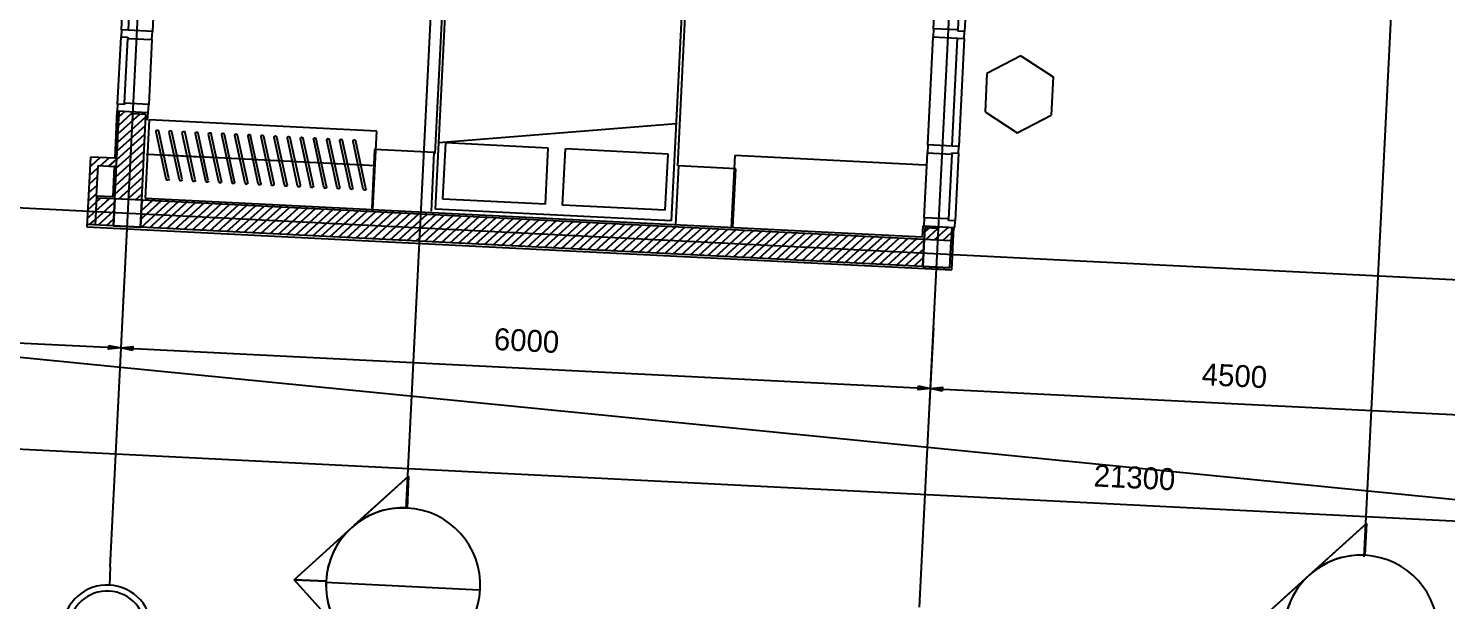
# Model space of a CAD drawing. Extents: x 549999 to 550212, y 1838161 to 1838467.
# Drawn here: x 550074.07 to 550084.57, y 1838343.51 to 1838347.75 of the extents above; entities that cross this region are included whole.
import ezdxf

# ---------------------------------------------------------------- set-up
doc = ezdxf.new("R2010")
doc.units = 0
for name, color, linetype in [('Level 1', 7, 'Continuous'), ('Level 11', 7, 'Continuous'), ('Level 14', 7, 'Continuous'), ('Level 17', 7, 'Continuous'), ('Level 18', 7, 'Continuous'), ('Level 19', 7, 'Continuous'), ('Level 20', 7, 'Continuous'), ('Level 26', 7, 'Continuous'), ('Level 36', 7, 'Continuous'), ('Level 4', 7, 'Continuous'), ('Level 6', 7, 'Continuous'), ('Level 7', 7, 'Continuous'), ('Level 8', 7, 'Continuous')]:
    doc.layers.add(name, color=color, linetype=linetype)

# ---------------------------------------------------------------- blocks, each defined once
blk = doc.blocks.new('BED_11')
at = {"layer": 'Level 1'}
for p, q in [((-53.5, 74), (-53.5, -120.9)), ((-53.5, 74), (121.4, 74)), ((121.4, 74), (121.4, -120.9)), ((-48.5, 66.4), (-48.5, 24.8)), ((-48.5, 66.4), (27.6, 66.4)), ((27.6, 66.4), (27.6, 24.8)), ((40.3, 66.4), (40.3, 24.8)), ((40.3, 66.4), (116.3, 66.4)), ((116.3, 66.4), (116.3, 24.8)), ((-56.1, 33.1), (-56.1, -123.4)), ((123.9, -123.4), (123.9, 33.1)), ((121.4, 24.8), (-53.5, 2)), ((-48.5, 24.8), (27.6, 24.8)), ((40.3, 24.8), (116.3, 24.8)), ((-56.1, -123.4), (123.9, -123.4)), ((-53.5, -120.9), (121.4, -120.9))]:
    blk.add_line(p, q, dxfattribs=at)
blk = doc.blocks.new('FURN16')
at = {"layer": 'Level 1'}
for p, q in [((-1241.9, 649.8), (-1285.3, 649.8)), ((-1241.9, 607.4), (-1241.9, 649.8)), ((-1285.3, 607.4), (-1241.9, 607.4))]:
    blk.add_line(p, q, dxfattribs=at)
blk = doc.blocks.new('FURN17')
at = {"layer": 'Level 1'}
for p, q in [((-1222, 626.2), (-1275.5, 626.2)), ((-1222, 484.7), (-1222, 626.2))]:
    blk.add_line(p, q, dxfattribs=at)
blk = doc.blocks.new('SO2002')
at = {"layer": 'Level 7'}
for p, q in [((-95, 11.5), (-100, 11.5)), ((-100, 11.5), (-100, -11.5)), ((-95, 6.5), (-95, 11.5)), ((-95, 11.5), (-45, 11.5)), ((-40, 11.5), (-45, 11.5)), ((-45, 11.5), (-45, 6.5)), ((-40, 11.5), (40, 11.5)), ((-40, 6.5), (-40, 11.5)), ((45, 11.5), (40, 11.5)), ((40, 11.5), (40, 6.5)), ((45, 6.5), (45, 11.5)), ((45, 11.5), (95, 11.5)), ((100, 11.5), (95, 11.5)), ((95, 11.5), (95, 6.5)), ((100, -11.5), (100, 11.5)), ((-94, 6.5), (-95, 6.5)), ((-94, -11.5), (-94, 6.5)), ((-94, 6.5), (-46, 6.5)), ((-45, 6.5), (-46, 6.5)), ((-46, 6.5), (-46, -11.5)), ((-40, -11.5), (-40, 6.5)), ((40, 6.5), (-40, 6.5)), ((40, 6.5), (40, -11.5)), ((46, 6.5), (45, 6.5)), ((46, -11.5), (46, 6.5)), ((46, 6.5), (94, 6.5)), ((95, 6.5), (94, 6.5)), ((94, 6.5), (94, -11.5)), ((-100, -11.5), (-94, -11.5)), ((-46, -11.5), (-94, -11.5)), ((-46, -11.5), (-40, -11.5)), ((40, -11.5), (-40, -11.5)), ((40, -11.5), (46, -11.5)), ((94, -11.5), (46, -11.5)), ((94, -11.5), (100, -11.5))]:
    blk.add_line(p, q, dxfattribs=at)
blk = doc.blocks.new('FURN24')
at = {"layer": 'Level 1'}
for p, q in [((-561.6, 363.3), (-561.6, 194.5)), ((-503.6, 363.3), (-561.6, 363.3)), ((-503.6, 194.5), (-503.6, 363.3)), ((-561.6, 194.5), (-503.6, 194.5))]:
    blk.add_line(p, q, dxfattribs=at)
blk = doc.blocks.new('FURN25')
at = {"layer": 'Level 1'}
for p, q in [((-1241.9, 649.8), (-1285.3, 649.8)), ((-1241.9, 605.6), (-1241.9, 649.8)), ((-1285.3, 605.6), (-1241.9, 605.6))]:
    blk.add_line(p, q, dxfattribs=at)
blk = doc.blocks.new('REPEAT')
at = {"layer": 'Level 11'}
for p, q in [((-151.6, -17.1), (-142.3, 17.6)), ((-149.7, -17.6), (-140.4, 17.1)), ((-141.9, -17.1), (-132.6, 17.6)), ((-140, -17.6), (-130.6, 17.1)), ((-132.2, -17.1), (-122.8, 17.6)), ((-130.2, -17.6), (-120.9, 17.1)), ((-122.4, -17.1), (-113.1, 17.6)), ((-120.5, -17.6), (-111.2, 17.1)), ((-112.7, -17.1), (-103.4, 17.6)), ((-110.8, -17.6), (-101.4, 17.1)), ((-103, -17.1), (-93.6, 17.6)), ((-101, -17.6), (-91.7, 17.1)), ((-93.2, -17.1), (-83.9, 17.6)), ((-91.3, -17.6), (-82, 17.1)), ((-83.5, -17.1), (-74.2, 17.6)), ((-81.6, -17.6), (-72.2, 17.1)), ((-73.8, -17.1), (-64.4, 17.6)), ((-71.8, -17.6), (-62.5, 17.1)), ((-64, -17.1), (-54.7, 17.6)), ((-62.1, -17.6), (-52.8, 17.1)), ((-54.3, -17.1), (-45, 17.6)), ((-52.4, -17.6), (-43, 17.1)), ((-44.6, -17.1), (-35.2, 17.6)), ((-42.6, -17.6), (-33.3, 17.1)), ((-34.8, -17.1), (-25.5, 17.6)), ((-32.9, -17.6), (-23.6, 17.1)), ((-25.1, -17.1), (-15.8, 17.6)), ((-23.2, -17.6), (-13.8, 17.1)), ((-15.4, -17.1), (-6, 17.6)), ((-13.4, -17.6), (-4.1, 17.1)), ((-5.6, -17.1), (3.7, 17.6)), ((-3.7, -17.6), (5.6, 17.1)), ((-158, 0), (-134, 0)), ((-148.3, 0), (-124.3, 0)), ((-138.5, 0), (-114.5, 0)), ((-128.8, 0), (-104.8, 0)), ((-119.1, 0), (-95.1, 0)), ((-109.3, 0), (-85.3, 0)), ((-99.6, 0), (-75.6, 0)), ((-89.9, 0), (-65.9, 0)), ((-80.1, 0), (-56.1, 0)), ((-70.4, 0), (-46.4, 0)), ((-60.7, 0), (-36.7, 0)), ((-50.9, 0), (-26.9, 0)), ((-41.2, 0), (-17.2, 0)), ((-31.5, 0), (-7.5, 0)), ((-21.7, 0), (2.3, 0)), ((-12, 0), (12, 0))]:
    blk.add_line(p, q, dxfattribs=at)
for centre, start, end in [((-141.3, 17.4), 345, 165), ((-131.6, 17.4), 345, 165), ((-121.9, 17.4), 345, 165), ((-112.1, 17.4), 345, 165), ((-102.4, 17.4), 345, 165), ((-92.7, 17.4), 345, 165), ((-82.9, 17.4), 345, 165), ((-73.2, 17.4), 345, 165), ((-63.5, 17.4), 345, 165), ((-53.7, 17.4), 345, 165), ((-44, 17.4), 345, 165), ((-34.3, 17.4), 345, 165), ((-24.5, 17.4), 345, 165), ((-14.8, 17.4), 345, 165), ((-5.1, 17.4), 345, 165), ((4.7, 17.4), 345, 165), ((-150.7, -17.4), 165, 345), ((-140.9, -17.4), 165, 345), ((-131.2, -17.4), 165, 345), ((-121.5, -17.4), 165, 345), ((-111.7, -17.4), 165, 345), ((-102, -17.4), 165, 345), ((-92.3, -17.4), 165, 345), ((-82.5, -17.4), 165, 345), ((-72.8, -17.4), 165, 345), ((-63.1, -17.4), 165, 345), ((-53.3, -17.4), 165, 345), ((-43.6, -17.4), 165, 345), ((-33.9, -17.4), 165, 345), ((-24.1, -17.4), 165, 345), ((-14.4, -17.4), 165, 345), ((-4.7, -17.4), 165, 345)]:
    blk.add_arc(centre, 1, start, end, dxfattribs=at)
blk = doc.blocks.new('GRID_1')
at = {"layer": 'Level 19'}
for p, q in [((0, 0.517), (0, 0.367)), ((-0.517, 0), (-0.367, 0)), ((0.517, 0), (0.367, 0)), ((0, -0.517), (0, -0.367))]:
    blk.add_line(p, q, dxfattribs=at)
for radius, start, end in [(0.367, 86.5906, 185.4173), (0.367, 3.4094, 86.5906), (0.317, 86.5906, 185.4173), (0.317, 3.4094, 86.5906), (0.317, 275.4173, 3.4094), (0.367, 275.4173, 3.4094), (0.367, 185.4173, 275.4173), (0.317, 185.4173, 275.4173)]:
    blk.add_arc((0, 0), radius, start, end, dxfattribs=at)
blk = doc.blocks.new('SECTI0')
at = {"layer": 'Level 17'}
for p, q in [((-0.635, 0.898), (-1.533, 0)), ((-1.084, 0.449), (-0.635, 0.898)), ((-0.635, 0.898), (-1.084, 0.449)), ((-0.635, 0.898), (0.263, 0)), ((-0.635, 0.898), (-0.635, 0.635)), ((-0.635, 0.635), (-0.635, 0.898)), ((-0.635, 0.635), (-0.635, 0.898)), ((-0.635, 0.898), (-0.186, 0.449)), ((-0.186, 0.449), (-0.635, 0.898)), ((-0.635, 0.898), (-0.635, 0.635)), ((-1.533, 0), (-1.107, 0.426)), ((-1.107, 0.426), (-1.533, 0)), ((-0.163, 0.426), (0.263, 0)), ((0.263, 0), (-0.163, 0.426)), ((-1.27, 0), (-1.533, 0)), ((-1.271, 0), (-1.533, 0)), ((-1.533, 0), (-1.271, 0)), ((0, 0), (0.263, 0)), ((0.263, 0), (0.001, 0)), ((0.001, 0), (0.263, 0))]:
    blk.add_line(p, q, dxfattribs=at)
for radius, start, end in [(0.635, 0, 180), (0.635, 90, 135), (0.635, 90, 135), (0.635, 45, 90), (0.635, 45, 90), (0.636, 137.9216, 180), (0.636, 137.9216, 180), (0.636, 0, 42.0784), (0.636, 0, 42.0784), (0.635, 180, 0)]:
    blk.add_arc((-0.635, 0), radius, start, end, dxfattribs=at)
blk = doc.blocks.new('WINDOW')
at = {"layer": 'Level 26'}
for p, q in [((0, 0.317), (-0.272, 0.157)), ((0, 0.317), (0.272, 0.157)), ((-0.272, 0.157), (-0.272, -0.157)), ((0.272, 0.157), (0.272, -0.158)), ((-0.272, -0.157), (0, -0.317)), ((0, -0.317), (0.272, -0.158))]:
    blk.add_line(p, q, dxfattribs=at)

msp = doc.modelspace()

# ---------------------------------------------------------------- linework, layer by layer
at = {"layer": 'Level 14'}
for p, q in [((550074.727, 1838346.903), (550074.936, 1838347.093)), ((550074.73, 1838346.967), (550074.891, 1838347.113)), ((550074.733, 1838347.03), (550074.838, 1838347.125)), ((550074.736, 1838347.094), (550074.78, 1838347.134)), ((550074.723, 1838346.84), (550074.933, 1838347.029)), ((550074.717, 1838346.713), (550074.927, 1838346.902)), ((550074.72, 1838346.776), (550074.93, 1838346.966)), ((550074.526, 1838346.787), (550074.535, 1838346.795)), ((550074.536, 1838346.735), (550074.599, 1838346.792)), ((550074.599, 1838346.732), (550074.662, 1838346.789)), ((550074.663, 1838346.729), (550074.721, 1838346.781)), ((550074.711, 1838346.585), (550074.92, 1838346.775)), ((550074.714, 1838346.649), (550074.924, 1838346.839)), ((550074.519, 1838346.66), (550074.582, 1838346.717)), ((550074.522, 1838346.723), (550074.536, 1838346.735)), ((550074.708, 1838346.522), (550074.917, 1838346.712)), ((550074.513, 1838346.532), (550074.576, 1838346.589)), ((550074.516, 1838346.596), (550074.579, 1838346.653)), ((550074.734, 1838346.485), (550074.914, 1838346.648)), ((550074.798, 1838346.482), (550074.911, 1838346.584)), ((550074.506, 1838346.405), (550074.569, 1838346.462)), ((550074.51, 1838346.469), (550074.573, 1838346.526)), ((550074.563, 1838346.335), (550074.705, 1838346.463)), ((550074.566, 1838346.399), (550074.665, 1838346.488)), ((550074.569, 1838346.462), (550074.602, 1838346.492)), ((550074.861, 1838346.479), (550074.908, 1838346.521)), ((550074.898, 1838346.335), (550075.047, 1838346.469)), ((550074.901, 1838346.276), (550075.11, 1838346.466)), ((550074.902, 1838346.399), (550074.983, 1838346.473)), ((550074.905, 1838346.462), (550074.92, 1838346.476)), ((550074.964, 1838346.273), (550075.174, 1838346.463)), ((550075.028, 1838346.27), (550075.237, 1838346.46)), ((550075.091, 1838346.267), (550075.301, 1838346.457)), ((550075.155, 1838346.264), (550075.365, 1838346.454)), ((550074.503, 1838346.342), (550074.566, 1838346.399)), ((550074.583, 1838346.292), (550074.701, 1838346.4)), ((550075.218, 1838346.261), (550075.428, 1838346.45)), ((550075.282, 1838346.257), (550075.492, 1838346.447)), ((550075.345, 1838346.254), (550075.555, 1838346.444)), ((550075.409, 1838346.251), (550075.619, 1838346.441)), ((550075.473, 1838346.248), (550075.682, 1838346.438)), ((550075.536, 1838346.245), (550075.746, 1838346.434)), ((550075.6, 1838346.242), (550075.809, 1838346.431)), ((550075.663, 1838346.238), (550075.873, 1838346.428)), ((550075.727, 1838346.235), (550075.937, 1838346.425)), ((550075.79, 1838346.232), (550076, 1838346.422)), ((550075.854, 1838346.229), (550076.064, 1838346.419)), ((550075.918, 1838346.226), (550076.127, 1838346.415)), ((550075.981, 1838346.222), (550076.191, 1838346.412)), ((550076.045, 1838346.219), (550076.254, 1838346.409)), ((550076.108, 1838346.216), (550076.318, 1838346.406)), ((550076.172, 1838346.213), (550076.382, 1838346.403)), ((550076.235, 1838346.21), (550076.445, 1838346.399)), ((550076.299, 1838346.207), (550076.509, 1838346.396)), ((550076.362, 1838346.203), (550076.572, 1838346.393)), ((550076.426, 1838346.2), (550076.636, 1838346.39)), ((550076.49, 1838346.197), (550076.699, 1838346.387)), ((550076.553, 1838346.194), (550076.763, 1838346.384)), ((550076.617, 1838346.191), (550076.826, 1838346.38)), ((550076.68, 1838346.187), (550076.89, 1838346.377)), ((550076.744, 1838346.184), (550076.954, 1838346.374)), ((550076.807, 1838346.181), (550077.017, 1838346.371)), ((550076.871, 1838346.178), (550077.081, 1838346.368)), ((550076.935, 1838346.175), (550077.144, 1838346.365)), ((550076.998, 1838346.172), (550077.208, 1838346.361)), ((550077.062, 1838346.168), (550077.271, 1838346.358)), ((550077.125, 1838346.165), (550077.335, 1838346.355)), ((550077.189, 1838346.162), (550077.398, 1838346.352)), ((550077.252, 1838346.159), (550077.462, 1838346.349)), ((550074.519, 1838346.296), (550074.563, 1838346.335)), ((550074.646, 1838346.289), (550074.698, 1838346.336)), ((550077.316, 1838346.156), (550077.526, 1838346.345)), ((550077.379, 1838346.153), (550077.589, 1838346.342)), ((550077.443, 1838346.149), (550077.653, 1838346.339)), ((550077.507, 1838346.146), (550077.716, 1838346.336)), ((550077.57, 1838346.143), (550077.78, 1838346.333)), ((550077.634, 1838346.14), (550077.843, 1838346.33)), ((550077.697, 1838346.137), (550077.907, 1838346.326)), ((550077.761, 1838346.133), (550077.971, 1838346.323)), ((550077.824, 1838346.13), (550078.034, 1838346.32)), ((550077.888, 1838346.127), (550078.098, 1838346.317)), ((550077.951, 1838346.124), (550078.161, 1838346.314)), ((550078.015, 1838346.121), (550078.225, 1838346.311)), ((550078.079, 1838346.118), (550078.288, 1838346.307)), ((550078.142, 1838346.114), (550078.352, 1838346.304)), ((550078.206, 1838346.111), (550078.415, 1838346.301)), ((550078.269, 1838346.108), (550078.479, 1838346.298)), ((550078.333, 1838346.105), (550078.543, 1838346.295)), ((550078.396, 1838346.102), (550078.606, 1838346.291)), ((550078.46, 1838346.099), (550078.67, 1838346.288)), ((550078.524, 1838346.095), (550078.733, 1838346.285)), ((550078.587, 1838346.092), (550078.797, 1838346.282)), ((550078.651, 1838346.089), (550078.86, 1838346.279)), ((550078.714, 1838346.086), (550078.924, 1838346.276)), ((550078.778, 1838346.083), (550078.987, 1838346.272)), ((550078.841, 1838346.079), (550079.051, 1838346.269)), ((550078.905, 1838346.076), (550079.115, 1838346.266)), ((550078.968, 1838346.073), (550079.178, 1838346.263)), ((550079.032, 1838346.07), (550079.242, 1838346.26)), ((550079.096, 1838346.067), (550079.305, 1838346.257)), ((550079.159, 1838346.064), (550079.369, 1838346.253)), ((550079.223, 1838346.06), (550079.432, 1838346.25)), ((550079.286, 1838346.057), (550079.496, 1838346.247)), ((550079.35, 1838346.054), (550079.56, 1838346.244)), ((550080.701, 1838346.24), (550080.734, 1838346.27)), ((550080.709, 1838346.186), (550080.798, 1838346.267)), ((550080.772, 1838346.183), (550080.877, 1838346.278)), ((550080.803, 1838346.271), (550080.813, 1838346.281)), ((550079.413, 1838346.051), (550079.623, 1838346.241)), ((550079.477, 1838346.048), (550079.687, 1838346.237)), ((550079.54, 1838346.044), (550079.75, 1838346.234)), ((550079.604, 1838346.041), (550079.814, 1838346.231)), ((550079.668, 1838346.038), (550079.877, 1838346.228)), ((550079.731, 1838346.035), (550079.941, 1838346.225)), ((550079.795, 1838346.032), (550080.004, 1838346.222)), ((550079.858, 1838346.029), (550080.068, 1838346.218)), ((550079.922, 1838346.025), (550080.132, 1838346.215)), ((550079.985, 1838346.022), (550080.195, 1838346.212)), ((550080.049, 1838346.019), (550080.259, 1838346.209)), ((550080.113, 1838346.016), (550080.322, 1838346.206)), ((550080.176, 1838346.013), (550080.386, 1838346.202)), ((550080.24, 1838346.01), (550080.449, 1838346.199)), ((550080.303, 1838346.006), (550080.513, 1838346.196)), ((550080.367, 1838346.003), (550080.576, 1838346.193)), ((550080.43, 1838346), (550080.64, 1838346.19)), ((550080.494, 1838345.997), (550080.698, 1838346.182)), ((550080.836, 1838346.18), (550080.901, 1838346.239)), ((550080.557, 1838345.994), (550080.695, 1838346.118)), ((550080.621, 1838345.99), (550080.692, 1838346.054)), ((550080.685, 1838345.987), (550080.688, 1838345.991))]:
    msp.add_line(p, q, dxfattribs=at)
at = {"layer": 'Level 17'}
msp.add_line((550076.263, 1838343.652), (550077.405, 1838343.595), dxfattribs=at)
at = {"layer": 'Level 18'}
for p, q in [((550075.731, 1838364.987), (550074.67, 1838343.765)), ((550081.723, 1838364.687), (550080.662, 1838343.466)), ((550070.007, 1838346.621), (550099.14, 1838345.165))]:
    msp.add_line(p, q, dxfattribs=at)
at = {"layer": 'Level 20'}
for p, q in [((550074.773, 1838345.833), (550074.743, 1838345.234)), ((550074.773, 1838345.833), (550074.743, 1838345.234)), ((550071.655, 1838345.539), (550074.751, 1838345.384)), ((550080.766, 1838345.534), (550080.736, 1838344.935)), ((550080.766, 1838345.534), (550080.736, 1838344.935)), ((550074.751, 1838345.384), (550080.743, 1838345.084)), ((550080.743, 1838345.084), (550085.238, 1838344.86)), ((550071.615, 1838344.755), (550092.889, 1838343.692))]:
    msp.add_line(p, q, dxfattribs=at)
for points in [[(550074.662, 1838345.403), (550074.751, 1838345.384), (550074.661, 1838345.374)], [(550074.839, 1838345.365), (550074.751, 1838345.384), (550074.841, 1838345.394)], [(550080.655, 1838345.104), (550080.743, 1838345.084), (550080.653, 1838345.074)], [(550080.832, 1838345.065), (550080.743, 1838345.084), (550080.833, 1838345.095)]]:
    msp.add_lwpolyline(points, close=True, dxfattribs=at)
at = {"layer": 'Level 36'}
for p, q in [((550076.863, 1838344.194), (550077.925, 1838365.436)), ((550083.954, 1838343.84), (550085.016, 1838365.081))]:
    msp.add_line(p, q, dxfattribs=at)
at = {"layer": 'Level 4'}
for p, q in [((550074.723, 1838347.136), (550074.706, 1838346.787)), ((550074.706, 1838346.486), (550074.738, 1838347.136)), ((550074.838, 1838347.131), (550074.837, 1838347.116)), ((550074.937, 1838347.111), (550074.837, 1838347.116)), ((550074.906, 1838346.476), (550074.937, 1838347.111)), ((550074.95, 1838347.07), (550074.953, 1838347.125)), ((550074.526, 1838346.796), (550074.5, 1838346.281)), ((550074.706, 1838346.787), (550074.526, 1838346.796)), ((550074.721, 1838346.786), (550074.706, 1838346.787)), ((550074.572, 1838346.508), (550074.583, 1838346.733)), ((550074.583, 1838346.733), (550074.703, 1838346.727)), ((550074.703, 1838346.727), (550074.692, 1838346.502)), ((550074.718, 1838346.726), (550074.703, 1838346.727)), ((550074.572, 1838346.508), (550074.561, 1838346.293)), ((550074.706, 1838346.486), (550074.571, 1838346.493)), ((550074.692, 1838346.502), (550074.572, 1838346.508)), ((550074.696, 1838346.287), (550074.706, 1838346.486)), ((550074.906, 1838346.476), (550074.896, 1838346.277)), ((550080.698, 1838346.187), (550074.906, 1838346.476)), ((550080.684, 1838346.203), (550076.607, 1838346.406)), ((550074.5, 1838346.281), (550080.902, 1838345.961)), ((550074.696, 1838346.287), (550074.501, 1838346.296)), ((550074.896, 1838346.277), (550074.696, 1838346.287)), ((550080.688, 1838345.987), (550074.896, 1838346.277)), ((550080.688, 1838346.287), (550080.684, 1838346.203)), ((550080.703, 1838346.272), (550080.698, 1838346.187)), ((550080.802, 1838346.267), (550080.703, 1838346.272)), ((550080.802, 1838346.267), (550080.803, 1838346.282)), ((550080.903, 1838346.277), (550080.898, 1838346.177)), ((550080.902, 1838345.961), (550080.918, 1838346.276)), ((550080.688, 1838345.987), (550080.698, 1838346.187)), ((550080.888, 1838345.977), (550080.688, 1838345.987))]:
    msp.add_line(p, q, dxfattribs=at)
at = {"layer": 'Level 6'}
for p, q in [((550074.706, 1838346.486), (550074.696, 1838346.287)), ((550074.706, 1838346.486), (550074.696, 1838346.287)), ((550074.906, 1838346.476), (550074.706, 1838346.486)), ((550074.906, 1838346.476), (550074.706, 1838346.486)), ((550074.896, 1838346.277), (550074.906, 1838346.476)), ((550074.896, 1838346.277), (550074.906, 1838346.476)), ((550074.696, 1838346.287), (550074.896, 1838346.277)), ((550074.696, 1838346.287), (550074.896, 1838346.277)), ((550080.698, 1838346.187), (550080.688, 1838345.987)), ((550080.698, 1838346.187), (550080.688, 1838345.987)), ((550080.898, 1838346.177), (550080.698, 1838346.187)), ((550080.898, 1838346.177), (550080.698, 1838346.187)), ((550080.888, 1838345.977), (550080.898, 1838346.177)), ((550080.888, 1838345.977), (550080.898, 1838346.177)), ((550080.688, 1838345.987), (550080.888, 1838345.977)), ((550080.688, 1838345.987), (550080.888, 1838345.977))]:
    msp.add_line(p, q, dxfattribs=at)
at = {"layer": 'Level 8'}
msp.add_line((550069.067, 1838345.806), (550106.326, 1838342.114), dxfattribs=at)

# ---------------------------------------------------------------- block references
at = {"layer": 'Level 1', "xscale": 0.010000000000000004, "yscale": 0.01}
for name, p, rotation in [('BED_11', (550078.33, 1838347.09), 177.13800620795936), ('FURN24', (550078.84, 1838351.92), 87.13800620795936), ('FURN25', (550083.74, 1838358.93), 87.13800620795936), ('FURN17', (550086.16, 1838358.7), 87.13800620795936), ('FURN16', (550085.99, 1838358.81), 87.13800620795936)]:
    msp.add_blockref(name, p, dxfattribs=dict(at, rotation=rotation))
at = {"layer": 'Level 11', "xscale": 0.010000000000000004, "yscale": -0.01, "rotation": 177.13800620795936}
msp.add_blockref('REPEAT', (550075.06, 1838346.81), dxfattribs=at)
at = {"layer": 'Level 17', "xscale": 0.9000000000000004, "yscale": 0.9, "rotation": 87.13800620795936}
for p in [(550076.87, 1838344.2), (550083.96, 1838343.85)]:
    msp.add_blockref('SECTI0', p, dxfattribs=at)
at = {"layer": 'Level 19', "xscale": 0.9000000000000004, "yscale": 0.9, "rotation": 177.13800620795936}
msp.add_blockref('GRID_1', (550074.65, 1838343.3), dxfattribs=at)
at = {"layer": 'Level 26', "xscale": 0.9000000000000004, "yscale": 0.9, "rotation": -2.8619937920406366}
msp.add_blockref('WINDOW', (550081.4, 1838347.26), dxfattribs=at)
at = {"layer": 'Level 7', "xscale": 0.010000000000000004, "yscale": 0.01}
for p, rotation in [((550074.89, 1838348.13), 87.13800620795936), ((550080.86, 1838347.28), -92.86199379204065)]:
    msp.add_blockref('SO2002', p, dxfattribs=dict(at, rotation=rotation))

# ---------------------------------------------------------------- texts
at = {"layer": 'Level 20'}
for s, p in [('6000', (550077.51, 1838345.37)), ('4500', (550082.75, 1838345.11)), ('21300', (550081.95, 1838344.36))]:
    msp.add_text(s, height=0.1622, rotation=357.138, dxfattribs=at).set_placement(p)

doc.saveas('drawing.dxf')
